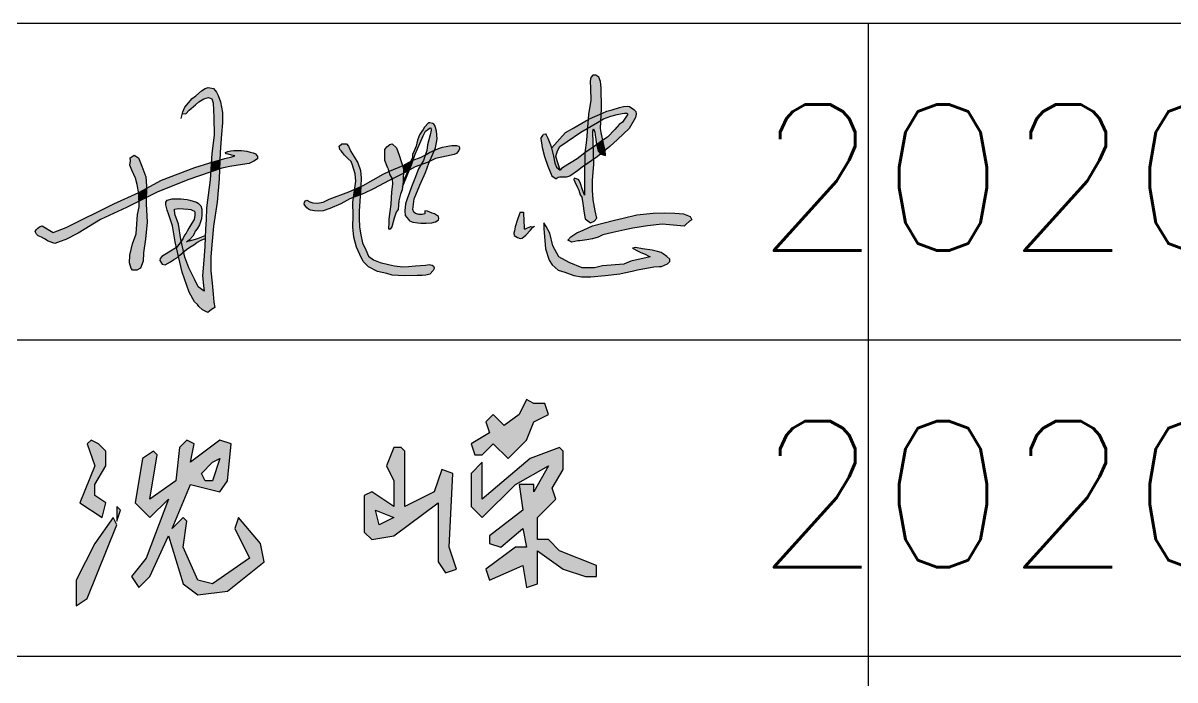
# Model space of a CAD drawing. Header units: millimetres. Extents: x 866561 to 877878, y 40199 to 44891.
# Drawn here: x 869122.65 to 869146.3, y 40240.37 to 40253.85 of the extents above; entities that cross this region are included whole.
import ezdxf
from ezdxf.enums import TextEntityAlignment as Align

# ---------------------------------------------------------------- set-up
doc = ezdxf.new("R2010")
doc.units = ezdxf.units.MM
doc.header["$LTSCALE"] = 1000
doc.header["$MEASUREMENT"] = 0
doc.layers.add('HATCH', color=8, linetype='Continuous')
doc.styles.add('ECEC_TQ', font='txt_l.shx', dxfattribs={"bigfont": 'hztxt_l.shx'})

msp = doc.modelspace()

# ---------------------------------------------------------------- hatches: boundary and pattern name
at = {"linetype": 'Continuous'}
h = msp.add_hatch(color=256, dxfattribs=at)
h.paths.add_polyline_path([(869131.169, 40244.006), (869131.169, 40242.796), (869131.32, 40242.569), (869131.547, 40242.645), (869131.396, 40243.099), (869131.471, 40244.611), (869131.245, 40244.687), (869131.093, 40244.233), (869130.488, 40243.931), (869130.488, 40245.065), (869130.413, 40245.141), (869130.261, 40245.141), (869130.11, 40244.762), (869130.261, 40244.46), (869130.261, 40243.931), (869129.808, 40244.233), (869129.656, 40244.157), (869129.656, 40243.401), (869129.808, 40243.25), (869130.261, 40243.326)])
h.paths.add_polyline_path([(869130.261, 40243.704), (869129.959, 40243.552), (869129.883, 40243.855)], flags=16)
h.paths.add_polyline_path([(869132.984, 40245.292), (869133.135, 40245.67), (869133.438, 40245.821), (869133.362, 40246.048), (869133.135, 40246.048), (869132.984, 40246.124), (869132.833, 40245.821), (869132.53, 40245.594), (869132.303, 40245.821), (869132.152, 40245.67), (869132.228, 40245.443), (869131.85, 40245.216), (869131.925, 40244.989), (869132.076, 40244.989), (869132.303, 40245.216), (869132.606, 40244.914)])
h.paths.add_polyline_path([(869133.74, 40244.687), (869133.74, 40245.065), (869133.665, 40245.141), (869133.06, 40244.914), (869132.076, 40244.082), (869132.076, 40244.838), (869131.85, 40244.611), (869131.85, 40243.931), (869132.076, 40243.704), (869132.757, 40244.384), (869133.438, 40244.762), (869133.135, 40244.233), (869133.135, 40244.384), (869132.833, 40244.384), (869132.908, 40243.855), (869132.228, 40243.326), (869132.228, 40243.174), (869132.455, 40243.099), (869132.908, 40243.477), (869132.984, 40243.099), (869132.757, 40243.099), (869132.152, 40242.645), (869132.228, 40242.418), (869132.908, 40242.721), (869132.984, 40242.267), (869133.211, 40242.342), (869133.211, 40243.023), (869133.74, 40242.645), (869134.194, 40242.494), (869134.421, 40242.494), (869134.421, 40242.721), (869133.665, 40243.023), (869133.438, 40243.25), (869133.211, 40243.25), (869133.211, 40243.704), (869133.589, 40244.082), (869133.513, 40244.309)])
h = msp.add_hatch(color=256, dxfattribs=at)
h.paths.add_polyline_path([(869124.121, 40244.157), (869124.121, 40244.384), (869124.348, 40244.762), (869124.348, 40245.065), (869124.197, 40245.216), (869124.046, 40245.292), (869123.97, 40245.216), (869124.121, 40244.762), (869123.819, 40244.006), (869124.273, 40243.704), (869124.348, 40244.006)])
h.paths.add_polyline_path([(869124.651, 40243.855), (869124.575, 40243.931), (869124.575, 40243.628)])
h.paths.add_polyline_path([(869124.575, 40243.552), (869124.5, 40243.704), (869124.121, 40243.174), (869123.743, 40242.418), (869123.743, 40241.889), (869123.97, 40242.04)])
h.paths.add_polyline_path([(869126.088, 40244.384), (869126.693, 40244.233), (869126.844, 40244.46), (869126.92, 40245.216), (869126.693, 40245.292), (869126.088, 40244.838), (869126.163, 40245.216), (869126.012, 40245.292), (869125.861, 40245.141), (869125.785, 40244.46), (869125.256, 40244.082), (869125.407, 40244.989), (869125.331, 40245.065), (869125.105, 40244.914), (869124.953, 40244.006), (869125.256, 40243.704), (869125.634, 40244.082), (869125.18, 40242.872), (869124.878, 40242.494), (869125.029, 40242.267), (869125.256, 40242.494), (869125.634, 40243.326), (869125.936, 40242.342), (869126.239, 40242.116), (869126.844, 40242.191), (869127.6, 40242.796), (869127.525, 40243.174), (869127.071, 40243.704), (869126.995, 40243.477), (869127.298, 40242.872), (869126.541, 40242.342), (869126.239, 40242.418), (869125.936, 40243.099), (869126.012, 40243.628), (869125.936, 40243.704), (869125.71, 40243.477)])
h.paths.add_polyline_path([(869126.315, 40244.611), (869126.541, 40244.838), (869126.693, 40244.914), (869126.541, 40244.46), (869126.39, 40244.46)], flags=16)
at = {"layer": 'HATCH'}
for points in [[(869134.515, 40252.523), (869134.504, 40252.653), (869134.473, 40252.744), (869134.41, 40252.786), (869134.35, 40252.786), (869134.308, 40252.74), (869134.29, 40252.663), (869134.297, 40252.512), (869134.304, 40252.271), (869134.255, 40251.98), (869134.247, 40251.869), (869134.294, 40251.896), (869134.438, 40251.954), (869134.516, 40251.992), (869134.522, 40252.109)], [(869126.723, 40251.574), (869126.744, 40251.809), (869126.742, 40252.015), (869126.701, 40252.234), (869126.659, 40252.37), (869126.619, 40252.439), (869126.563, 40252.509), (869126.45, 40252.53), (869126.386, 40252.511), (869126.311, 40252.466), (869126.196, 40252.359), (869126.119, 40252.309), (869126.047, 40252.215), (869125.972, 40252.127), (869125.929, 40252.031), (869125.921, 40251.996), (869125.995, 40251.989), (869126.059, 40252.063), (869126.19, 40252.174), (869126.258, 40252.235), (869126.359, 40252.302), (869126.457, 40252.329), (869126.524, 40252.302), (869126.551, 40252.214), (869126.564, 40251.914), (869126.571, 40251.554), (869126.527, 40251.176), (869126.515, 40250.995), (869126.693, 40251.046), (869126.699, 40251.204)], [(869134.516, 40251.992), (869134.438, 40251.954), (869134.294, 40251.896), (869134.247, 40251.869), (869134.234, 40251.692), (869134.446, 40251.814), (869134.509, 40251.855)], [(869135.229, 40252.04), (869135.19, 40252.082), (869135.102, 40252.139), (869135.05, 40252.145), (869134.973, 40252.142), (869134.892, 40252.12), (869134.746, 40252.076), (869134.632, 40252.044), (869134.543, 40252.005), (869134.516, 40251.992), (869134.509, 40251.855), (869134.563, 40251.89), (869134.718, 40251.943), (869134.844, 40251.977), (869134.952, 40251.999), (869134.998, 40252.007), (869135.047, 40252.006), (869135.064, 40251.981), (869134.953, 40251.821), (869134.886, 40251.771), (869134.799, 40251.667), (869134.651, 40251.51), (869134.55, 40251.45), (869134.564, 40251.379), (869134.602, 40251.241), (869134.697, 40251.318), (869134.856, 40251.464), (869135.096, 40251.693), (869135.22, 40251.915), (869135.236, 40251.985)], [(869130.793, 40251.381), (869130.866, 40251.541), (869130.915, 40251.632), (869130.951, 40251.663), (869130.993, 40251.698), (869131.018, 40251.703), (869131.026, 40251.655), (869131.007, 40251.561), (869130.955, 40251.354), (869130.941, 40251.239), (869130.911, 40251.152), (869130.925, 40251.159), (869130.995, 40251.199), (869131.092, 40251.241), (869131.116, 40251.294), (869131.153, 40251.479), (869131.137, 40251.635), (869131.118, 40251.707), (869131.101, 40251.751), (869131.083, 40251.777), (869131.063, 40251.791), (869131.002, 40251.809), (869130.971, 40251.809), (869130.894, 40251.72), (869130.862, 40251.672), (869130.829, 40251.618), (869130.791, 40251.561), (869130.75, 40251.453), (869130.72, 40251.324), (869130.677, 40251.229), (869130.647, 40251.154), (869130.642, 40251.097), (869130.61, 40251.017), (869130.638, 40251.033), (869130.657, 40251.04), (869130.7, 40251.162)], [(869133.82, 40251.423), (869134.103, 40251.617), (869134.234, 40251.692), (869134.247, 40251.869), (869134.204, 40251.844), (869133.959, 40251.705), (869133.784, 40251.608), (869133.499, 40251.288), (869133.538, 40251.12), (869133.566, 40250.979), (869133.6, 40250.893), (869133.677, 40250.832), (869133.589, 40251.116), (869133.622, 40251.232), (869133.667, 40251.322)], [(869134.509, 40251.855), (869134.446, 40251.814), (869134.234, 40251.692), (869134.217, 40251.453), (869134.181, 40251.189), (869134.355, 40251.306), (869134.351, 40251.419), (869134.346, 40251.601), (869134.348, 40251.634), (869134.363, 40251.68), (869134.391, 40251.616), (869134.404, 40251.505), (869134.406, 40251.475), (869134.413, 40251.402), (869134.428, 40251.36), (869134.55, 40251.45), (869134.518, 40251.61), (869134.501, 40251.687)], [(869133.493, 40251.316), (869133.477, 40251.355), (869133.422, 40251.491), (869133.386, 40251.561), (869133.378, 40251.583), (869133.335, 40251.576), (869133.319, 40251.545), (869133.277, 40251.486), (869133.309, 40251.299), (869133.352, 40251.118), (869133.424, 40250.919), (869133.505, 40250.717), (869133.592, 40250.659), (869133.634, 40250.685), (869133.67, 40250.69), (869133.695, 40250.692), (869133.746, 40250.692), (869133.8, 40250.693), (869133.872, 40250.713), (869134.033, 40250.818), (869134.127, 40250.895), (869134.18, 40250.931), (869134.181, 40251.189), (869134.023, 40251.067), (869133.904, 40250.993), (869133.834, 40250.95), (869133.778, 40250.919), (869133.704, 40250.866), (869133.677, 40250.832), (869133.6, 40250.893), (869133.566, 40250.979), (869133.538, 40251.12)], [(869134.564, 40251.379), (869134.55, 40251.45), (869134.55, 40251.45), (869134.428, 40251.36), (869134.426, 40251.34), (869134.459, 40251.225), (869134.508, 40251.165), (869134.602, 40251.241)], [(869127.386, 40251.018), (869127.46, 40251.069), (869127.462, 40251.112), (869127.419, 40251.17), (869127.373, 40251.193), (869127.315, 40251.207), (869127.247, 40251.224), (869127.132, 40251.236), (869127.052, 40251.24), (869126.975, 40251.24), (869126.915, 40251.23), (869126.854, 40251.218), (869126.806, 40251.197), (869126.81, 40251.172), (869126.862, 40251.16), (869126.93, 40251.143), (869127, 40251.129), (869126.938, 40251.11), (869126.796, 40251.075), (869126.693, 40251.046), (869126.686, 40250.862), (869126.732, 40250.878), (869126.895, 40250.911), (869127.153, 40250.954), (869127.295, 40250.97)], [(869129.576, 40250.826), (869129.524, 40250.983), (869129.45, 40251.105), (869129.38, 40251.22), (869129.333, 40251.324), (869129.291, 40251.373), (869129.195, 40251.377), (869129.142, 40251.328), (869129.152, 40251.262), (869129.182, 40251.228), (869129.21, 40251.197), (869129.247, 40251.145), (869129.317, 40251.074), (869129.383, 40251.011), (869129.414, 40250.936), (869129.468, 40250.76), (869129.481, 40250.608), (869129.461, 40250.464), (869129.459, 40250.444), (869129.586, 40250.498), (869129.591, 40250.677)], [(869130.37, 40251.14), (869130.318, 40251.296), (869130.226, 40251.372), (869130.182, 40251.36), (869130.118, 40251.312), (869130.074, 40251.26), (869130.074, 40251.176), (869130.074, 40251.035), (869130.138, 40250.875), (869130.161, 40250.808), (869130.171, 40250.813), (869130.441, 40250.927)], [(869131.092, 40251.241), (869130.995, 40251.199), (869130.925, 40251.159), (869130.911, 40251.152), (869130.869, 40251.031), (869130.819, 40250.945), (869130.966, 40250.996), (869130.99, 40251.009)], [(869131.503, 40251.155), (869131.551, 40251.179), (869131.572, 40251.202), (869131.594, 40251.237), (869131.609, 40251.275), (869131.608, 40251.303), (869131.605, 40251.314), (869131.595, 40251.327), (869131.548, 40251.343), (869131.455, 40251.343), (869131.405, 40251.336), (869131.335, 40251.323), (869131.258, 40251.306), (869131.182, 40251.279), (869131.105, 40251.246), (869131.092, 40251.241), (869130.99, 40251.009), (869131.117, 40251.077), (869131.345, 40251.12)], [(869134.355, 40251.306), (869134.181, 40251.189), (869134.18, 40250.931), (869134.362, 40251.056)], [(869134.459, 40251.225), (869134.426, 40251.34), (869134.428, 40251.36), (869134.372, 40251.318), (869134.355, 40251.306), (869134.362, 40251.056), (869134.439, 40251.109), (869134.508, 40251.165)], [(869134.602, 40251.241), (869134.508, 40251.165), (869134.606, 40251.134)], [(869125.173, 40250.699), (869125.089, 40250.92), (869125.019, 40251.087), (869124.931, 40251.143), (869124.849, 40251.087), (869124.855, 40251.024), (869124.843, 40250.936), (869124.886, 40250.837), (869124.961, 40250.672), (869124.99, 40250.538), (869125.025, 40250.375), (869125.185, 40250.463), (869125.186, 40250.514)], [(869126.034, 40250.636), (869126.502, 40250.798), (869126.515, 40250.995), (869126.486, 40250.987), (869126.179, 40250.886), (869125.49, 40250.632), (869125.185, 40250.463), (869125.182, 40250.269), (869125.405, 40250.38)], [(869126.693, 40251.046), (869126.515, 40250.995), (869126.502, 40250.798), (869126.686, 40250.862)], [(869130.61, 40251.017), (869130.454, 40250.933), (869130.441, 40250.927), (869130.462, 40250.865), (869130.459, 40250.769), (869130.496, 40250.787), (869130.547, 40250.816)], [(869130.913, 40250.786), (869130.978, 40250.981), (869130.99, 40251.009), (869130.966, 40250.996), (869130.819, 40250.945), (869130.771, 40250.862), (869130.693, 40250.663), (869130.622, 40250.494), (869130.578, 40250.358), (869130.543, 40250.27), (869130.504, 40250.143), (869130.488, 40250.001), (869130.497, 40249.906), (869130.565, 40249.82), (869130.585, 40249.795), (869130.653, 40249.768), (869130.752, 40249.75), (869130.818, 40249.749), (869130.926, 40249.749), (869131.044, 40249.753), (869131.115, 40249.776), (869131.15, 40249.792), (869131.18, 40249.812), (869131.185, 40249.843), (869131.177, 40249.88), (869131.095, 40249.937), (869131.046, 40249.955), (869130.952, 40249.99), (869130.901, 40249.998), (869130.901, 40249.959), (869130.898, 40249.935), (869130.846, 40249.922), (869130.778, 40249.924), (869130.708, 40249.943), (869130.67, 40249.973), (869130.654, 40250.024), (869130.678, 40250.243), (869130.796, 40250.529)], [(869130.657, 40251.04), (869130.638, 40251.033), (869130.61, 40251.017), (869130.547, 40250.816), (869130.58, 40250.834), (869130.622, 40250.942)], [(869130.869, 40251.031), (869130.911, 40251.152), (869130.821, 40251.103), (869130.657, 40251.04), (869130.622, 40250.942), (869130.58, 40250.834), (869130.699, 40250.902), (869130.819, 40250.945)], [(869134.365, 40250.95), (869134.362, 40251.056), (869134.18, 40250.931), (869134.178, 40250.663), (869134.177, 40250.45), (869134.178, 40250.32), (869134.126, 40250.453), (869134.097, 40250.56), (869134.062, 40250.635), (869134.014, 40250.655), (869133.987, 40250.666), (869133.966, 40250.669), (869133.958, 40250.64), (869133.974, 40250.594), (869134.033, 40250.482), (869134.06, 40250.422), (869134.09, 40250.327), (869134.124, 40250.277), (869134.14, 40250.151), (869134.168, 40249.951), (869134.191, 40249.834), (869134.296, 40249.75), (869134.377, 40249.786), (869134.432, 40249.851), (869134.397, 40249.997), (869134.351, 40250.226), (869134.34, 40250.425), (869134.34, 40250.626)], [(869125.972, 40249.052), (869125.948, 40249.157), (869125.872, 40249.091), (869125.84, 40249.063), (869125.84, 40249.062), (869125.915, 40248.744), (869126.059, 40248.332), (869126.168, 40248.132), (869126.23, 40248.079), (869126.256, 40248.038), (869126.333, 40247.97), (869126.443, 40247.914), (869126.481, 40247.94), (869126.516, 40247.972), (869126.589, 40248.017), (869126.567, 40248.126), (869126.55, 40248.287), (869126.531, 40248.514), (869126.503, 40248.768), (869126.506, 40249.053), (869126.535, 40249.375), (869126.563, 40249.683), (869126.632, 40250.178), (869126.678, 40250.654), (869126.686, 40250.862), (869126.502, 40250.798), (869126.49, 40250.636), (869126.416, 40250.058), (869126.409, 40249.815), (869126.399, 40249.633), (869126.379, 40249.268), (869126.359, 40248.989), (869126.336, 40248.668), (869126.355, 40248.466), (869126.369, 40248.349), (869126.242, 40248.439), (869126.177, 40248.58), (869126.057, 40248.827)], [(869130.163, 40250.624), (869130.226, 40250.655), (869130.183, 40250.742), (869130.161, 40250.808), (869130.044, 40250.751), (869129.632, 40250.518), (869129.586, 40250.498), (869129.574, 40250.326), (869129.645, 40250.353), (869129.842, 40250.45)], [(869130.455, 40250.603), (869130.459, 40250.769), (869130.226, 40250.655), (869130.232, 40250.546), (869130.217, 40250.388), (869130.202, 40250.136), (869130.177, 40249.985), (869130.169, 40249.882), (869130.158, 40249.823), (869130.156, 40249.772), (869130.156, 40249.728), (869130.15, 40249.671), (869130.151, 40249.643), (869130.155, 40249.63), (869130.163, 40249.623), (869130.189, 40249.625), (869130.219, 40249.668), (869130.268, 40249.849), (869130.31, 40249.969), (869130.35, 40250.025), (869130.362, 40250.206), (869130.402, 40250.342), (869130.434, 40250.434)], [(869130.462, 40250.865), (869130.441, 40250.927), (869130.171, 40250.813), (869130.161, 40250.808), (869130.183, 40250.742), (869130.226, 40250.655), (869130.459, 40250.769)], [(869130.58, 40250.834), (869130.547, 40250.816), (869130.474, 40250.652), (869130.453, 40250.587), (869130.442, 40250.493), (869130.524, 40250.694)], [(869129.586, 40250.498), (869129.459, 40250.444), (869129.435, 40250.274), (869129.574, 40250.326)], [(869124.241, 40249.82), (869124.773, 40250.066), (869125.034, 40250.196), (869125.03, 40250.351), (869125.025, 40250.375), (869124.514, 40250.143), (869123.534, 40249.659), (869123.266, 40249.557), (869123.042, 40249.694), (869122.989, 40249.672), (869122.954, 40249.645), (869122.919, 40249.61), (869122.9, 40249.573), (869122.925, 40249.519), (869122.964, 40249.488), (869123.03, 40249.461), (869123.09, 40249.422), (869123.166, 40249.379), (869123.3, 40249.332), (869123.412, 40249.369), (869123.531, 40249.412), (869123.785, 40249.544)], [(869125.195, 40249.769), (869125.179, 40250.143), (869125.182, 40250.269), (869125.034, 40250.196), (869125.037, 40250.081), (869124.999, 40249.922), (869124.974, 40249.525), (869124.895, 40249.319), (869124.843, 40249.087), (869124.834, 40248.929), (869124.868, 40248.817), (869124.9, 40248.785), (869124.985, 40248.785), (869125.06, 40248.821), (869125.116, 40248.965), (869125.121, 40249.135), (869125.161, 40249.419)], [(869125.185, 40250.463), (869125.025, 40250.375), (869125.03, 40250.351), (869125.034, 40250.196), (869125.182, 40250.269)], [(869129.356, 40250.244), (869129.435, 40250.274), (869129.459, 40250.444), (869129.338, 40250.393), (869128.935, 40250.238), (869128.811, 40250.179), (869128.693, 40250.158), (869128.601, 40250.167), (869128.54, 40250.183), (869128.474, 40250.216), (869128.447, 40250.207), (869128.427, 40250.181), (869128.424, 40250.138), (869128.448, 40250.097), (869128.478, 40250.06), (869128.508, 40250.033), (869128.553, 40250.011), (869128.631, 40250.001), (869128.722, 40249.995), (869128.81, 40250.001), (869128.946, 40250.049), (869129.173, 40250.143)], [(869129.548, 40249.852), (869129.55, 40249.993), (869129.565, 40250.199), (869129.574, 40250.326), (869129.435, 40250.274), (869129.422, 40250.179), (869129.428, 40249.894), (869129.418, 40249.67), (869129.439, 40249.461), (869129.496, 40249.253), (869129.566, 40249.105), (869129.631, 40248.958), (869129.744, 40248.852), (869129.925, 40248.755), (869130.118, 40248.713), (869130.23, 40248.679), (869130.474, 40248.663), (869130.741, 40248.67), (869130.845, 40248.672), (869130.92, 40248.677), (869130.998, 40248.701), (869131.07, 40248.777), (869131.088, 40248.813), (869131.088, 40248.83), (869131.076, 40248.867), (869131.048, 40248.881), (869131.012, 40248.894), (869130.984, 40248.899), (869130.913, 40248.887), (869130.709, 40248.873), (869130.566, 40248.86), (869130.444, 40248.849), (869130.278, 40248.869), (869130.155, 40248.895), (869129.983, 40248.936), (869129.845, 40248.992), (869129.744, 40249.069), (869129.684, 40249.196), (869129.621, 40249.343), (869129.584, 40249.507), (869129.554, 40249.667)], [(869126.248, 40250.156), (869126.21, 40250.179), (869126.14, 40250.196), (869126.076, 40250.216), (869126.018, 40250.23), (869125.954, 40250.24), (869125.893, 40250.247), (869125.796, 40250.247), (869125.711, 40250.247), (869125.607, 40250.216), (869125.58, 40250.176), (869125.58, 40250.125), (869125.61, 40250.011), (869125.641, 40249.917), (869125.718, 40249.691), (869125.775, 40249.361), (869125.8, 40249.245), (869125.898, 40249.369), (869125.888, 40249.412), (869125.842, 40249.724), (869125.768, 40249.934), (869125.759, 40250.034), (869125.851, 40250.049), (869126.042, 40250.032), (869126.096, 40250.026), (869126.137, 40250.006), (869126.168, 40249.991), (869126.179, 40249.956), (869126.179, 40249.913), (869126.161, 40249.819), (869126.114, 40249.745), (869126.057, 40249.646), (869126.018, 40249.58), (869125.996, 40249.543), (869125.968, 40249.5), (869125.935, 40249.439), (869125.898, 40249.369), (869125.948, 40249.157), (869126.003, 40249.204), (869126.074, 40249.252), (869126.155, 40249.302), (869126.216, 40249.347), (869126.307, 40249.397), (869126.388, 40249.434), (869126.391, 40249.49), (869126.355, 40249.48), (869126.253, 40249.441), (869126.209, 40249.423), (869126.098, 40249.393), (869126.033, 40249.379), (869126.062, 40249.401), (869126.133, 40249.482), (869126.16, 40249.526), (869126.187, 40249.58), (869126.224, 40249.633), (869126.271, 40249.711), (869126.315, 40249.836), (869126.322, 40249.92), (869126.322, 40249.984), (869126.318, 40250.034), (869126.302, 40250.099)], [(869133.067, 40249.602), (869133.117, 40249.662), (869133.135, 40249.674), (869133.077, 40249.678), (869133.004, 40249.652), (869132.964, 40249.627), (869132.936, 40249.632), (869132.934, 40249.66), (869132.934, 40249.698), (869132.929, 40249.755), (869132.929, 40249.798), (869132.929, 40249.858), (869132.926, 40249.893), (869132.926, 40249.939), (869132.921, 40249.969), (869132.856, 40249.974), (869132.836, 40249.921), (869132.798, 40249.821), (869132.753, 40249.67), (869132.738, 40249.59), (869132.728, 40249.542), (869132.735, 40249.492), (869132.803, 40249.449), (869132.853, 40249.434), (869132.894, 40249.437), (869132.974, 40249.499)], [(869134.756, 40249.555), (869135.005, 40249.611), (869135.168, 40249.641), (869135.467, 40249.693), (869135.772, 40249.723), (869136.225, 40249.685), (869136.258, 40249.718), (869136.332, 40249.787), (869136.378, 40249.815), (869136.345, 40249.886), (869136.205, 40249.939), (869136.029, 40249.952), (869135.808, 40249.957), (869135.584, 40249.949), (869135.25, 40249.919), (869134.967, 40249.85), (869134.794, 40249.807), (869134.343, 40249.689), (869134.147, 40249.605), (869134.015, 40249.55), (869133.898, 40249.466), (869133.835, 40249.395), (869133.919, 40249.354), (869134.041, 40249.382), (869134.082, 40249.384), (869134.227, 40249.405), (869134.339, 40249.423), (869134.458, 40249.458), (869134.555, 40249.504)], [(869133.465, 40249.539), (869133.389, 40249.679), (869133.338, 40249.753), (869133.341, 40249.635), (869133.376, 40249.222), (869133.451, 40248.987), (869133.512, 40248.889), (869133.632, 40248.783), (869133.773, 40248.743), (869133.958, 40248.674), (869134.113, 40248.648), (869134.303, 40248.646), (869134.599, 40248.67), (869134.9, 40248.705), (869134.989, 40248.725), (869135.152, 40248.759), (869135.265, 40248.789), (869135.601, 40248.852), (869135.708, 40248.86), (869135.758, 40248.86), (869135.879, 40248.912), (869135.925, 40248.961), (869135.927, 40249.009), (869135.865, 40249.059), (869135.794, 40249.114), (869135.748, 40249.142), (869135.671, 40249.168), (869135.564, 40249.19), (869135.365, 40249.223), (869135.222, 40249.249), (869135.162, 40249.235), (869135.276, 40249.17), (869135.32, 40249.152), (869135.433, 40249.106), (869135.482, 40249.076), (869135.526, 40249.053), (869135.126, 40248.967), (869134.98, 40248.907), (869134.546, 40248.868), (869134.384, 40248.829), (869134.127, 40248.829), (869133.859, 40248.939), (869133.646, 40249.058), (869133.524, 40249.279)], [(869125.898, 40249.369), (869125.8, 40249.245), (869125.84, 40249.063), (869125.872, 40249.091), (869125.948, 40249.157)], [(869125.84, 40249.063), (869125.8, 40249.245), (869125.644, 40249.15), (869125.496, 40249.065), (869125.468, 40249.02), (869125.459, 40248.983), (869125.505, 40248.904), (869125.566, 40248.894), (869125.674, 40248.952), (869125.748, 40248.998), (869125.809, 40249.037)]]:
    msp.add_hatch(color=256, dxfattribs=at).paths.add_polyline_path(points)

# ---------------------------------------------------------------- linework, layer by layer
for p, q in [((869105.005, 40253.855), (869215.005, 40253.855)), ((869140.005, 40221.355), (869140.005, 40253.855)), ((869105.005, 40247.355), (869160.005, 40247.355)), ((869105.005, 40240.855), (869160.005, 40240.855))]:
    msp.add_line(p, q)
for points in [[(869134.426, 40251.34), (869134.459, 40251.225), (869134.508, 40251.165), (869134.606, 40251.134), (869134.602, 40251.241), (869134.564, 40251.379), (869134.518, 40251.61), (869134.501, 40251.687), (869134.522, 40252.109), (869134.515, 40252.523), (869134.504, 40252.653), (869134.473, 40252.744), (869134.41, 40252.786), (869134.35, 40252.786), (869134.308, 40252.74), (869134.29, 40252.663), (869134.297, 40252.512), (869134.304, 40252.271), (869134.255, 40251.98), (869134.217, 40251.453), (869134.181, 40251.189), (869134.178, 40250.663), (869134.177, 40250.45), (869134.178, 40250.32), (869134.126, 40250.453), (869134.097, 40250.56), (869134.062, 40250.635)], [(869125.897, 40251.897), (869125.929, 40252.031), (869125.972, 40252.127), (869126.047, 40252.215), (869126.119, 40252.309), (869126.196, 40252.359), (869126.311, 40252.466), (869126.386, 40252.511), (869126.45, 40252.53), (869126.563, 40252.509), (869126.619, 40252.439), (869126.659, 40252.37), (869126.701, 40252.234), (869126.742, 40252.015), (869126.744, 40251.809), (869126.723, 40251.574), (869126.699, 40251.204), (869126.678, 40250.654), (869126.632, 40250.178), (869126.563, 40249.683), (869126.535, 40249.375), (869126.506, 40249.053), (869126.503, 40248.768), (869126.531, 40248.514), (869126.55, 40248.287), (869126.567, 40248.126), (869126.589, 40248.017), (869126.516, 40247.972), (869126.481, 40247.94), (869126.443, 40247.914), (869126.333, 40247.97), (869126.256, 40248.038), (869126.23, 40248.079), (869126.168, 40248.132), (869126.059, 40248.332), (869125.915, 40248.744), (869125.84, 40249.062), (869125.775, 40249.361), (869125.718, 40249.691), (869125.641, 40249.917), (869125.61, 40250.011), (869125.58, 40250.125), (869125.58, 40250.176), (869125.607, 40250.216), (869125.607, 40250.216), (869125.711, 40250.247), (869125.796, 40250.247), (869125.796, 40250.247), (869125.893, 40250.247), (869125.954, 40250.24), (869126.018, 40250.23), (869126.076, 40250.216), (869126.14, 40250.196), (869126.21, 40250.179), (869126.248, 40250.156), (869126.302, 40250.099), (869126.318, 40250.034), (869126.322, 40249.984), (869126.322, 40249.92), (869126.315, 40249.836), (869126.271, 40249.711), (869126.224, 40249.633), (869126.187, 40249.58), (869126.16, 40249.526), (869126.133, 40249.482), (869126.133, 40249.482), (869126.062, 40249.401), (869126.005, 40249.357)], [(869125.921, 40251.996), (869125.995, 40251.989), (869125.995, 40251.989), (869126.059, 40252.063), (869126.19, 40252.174), (869126.258, 40252.235), (869126.359, 40252.302), (869126.457, 40252.329), (869126.457, 40252.329), (869126.524, 40252.302), (869126.551, 40252.214), (869126.564, 40251.914), (869126.571, 40251.554), (869126.527, 40251.176), (869126.49, 40250.636), (869126.416, 40250.058), (869126.409, 40249.815), (869126.399, 40249.633), (869126.379, 40249.268), (869126.359, 40248.989), (869126.336, 40248.668), (869126.355, 40248.466), (869126.369, 40248.349), (869126.369, 40248.349), (869126.242, 40248.439), (869126.177, 40248.58), (869126.057, 40248.827), (869125.972, 40249.052), (869125.888, 40249.412), (869125.842, 40249.724), (869125.768, 40249.934), (869125.759, 40250.034), (869125.759, 40250.034), (869125.851, 40250.049), (869126.042, 40250.032), (869126.042, 40250.032), (869126.096, 40250.026), (869126.137, 40250.006), (869126.168, 40249.991), (869126.179, 40249.956), (869126.179, 40249.913), (869126.161, 40249.819), (869126.114, 40249.745), (869126.057, 40249.646), (869126.018, 40249.58), (869125.996, 40249.543), (869125.968, 40249.5), (869125.935, 40249.439), (869125.898, 40249.369), (869125.8, 40249.245), (869125.644, 40249.15), (869125.496, 40249.065), (869125.468, 40249.02), (869125.459, 40248.983), (869125.505, 40248.904), (869125.566, 40248.894), (869125.674, 40248.952), (869125.748, 40248.998), (869125.809, 40249.037), (869125.872, 40249.091), (869126.003, 40249.204), (869126.074, 40249.252), (869126.155, 40249.302), (869126.216, 40249.347), (869126.307, 40249.397), (869126.388, 40249.434)], [(869133.277, 40251.486), (869133.319, 40251.545), (869133.335, 40251.576), (869133.335, 40251.576), (869133.378, 40251.583), (869133.386, 40251.561), (869133.422, 40251.491), (869133.477, 40251.355), (869133.493, 40251.316), (869133.538, 40251.12), (869133.566, 40250.979), (869133.6, 40250.893), (869133.677, 40250.832), (869133.589, 40251.116), (869133.622, 40251.232), (869133.667, 40251.322), (869133.82, 40251.423), (869134.103, 40251.617), (869134.446, 40251.814), (869134.563, 40251.89), (869134.718, 40251.943), (869134.844, 40251.977), (869134.952, 40251.999), (869134.998, 40252.007), (869135.047, 40252.006), (869135.064, 40251.981), (869134.953, 40251.821), (869134.886, 40251.771), (869134.799, 40251.667), (869134.651, 40251.51), (869134.55, 40251.45), (869134.372, 40251.318), (869134.181, 40251.189), (869134.023, 40251.067), (869133.904, 40250.993), (869133.834, 40250.95), (869133.778, 40250.919), (869133.704, 40250.866), (869133.677, 40250.832)], [(869133.499, 40251.288), (869133.784, 40251.608), (869133.959, 40251.705), (869134.204, 40251.844), (869134.294, 40251.896), (869134.438, 40251.954), (869134.543, 40252.005), (869134.632, 40252.044), (869134.746, 40252.076), (869134.892, 40252.12), (869134.973, 40252.142), (869135.05, 40252.145), (869135.102, 40252.139), (869135.19, 40252.082), (869135.229, 40252.04), (869135.236, 40251.985), (869135.22, 40251.915), (869135.096, 40251.693), (869134.856, 40251.464), (869134.697, 40251.318), (869134.439, 40251.109), (869134.127, 40250.895), (869134.033, 40250.818), (869133.872, 40250.713), (869133.8, 40250.693), (869133.746, 40250.692), (869133.695, 40250.692), (869133.67, 40250.69), (869133.634, 40250.685), (869133.592, 40250.659)], [(869130.442, 40250.493), (869130.524, 40250.694), (869130.622, 40250.942), (869130.7, 40251.162), (869130.793, 40251.381), (869130.866, 40251.541), (869130.915, 40251.632), (869130.951, 40251.663), (869130.993, 40251.698), (869131.018, 40251.703), (869131.026, 40251.655), (869131.007, 40251.561), (869130.955, 40251.354), (869130.941, 40251.239), (869130.869, 40251.031), (869130.771, 40250.862), (869130.693, 40250.663), (869130.622, 40250.494), (869130.578, 40250.358), (869130.543, 40250.27), (869130.504, 40250.143), (869130.488, 40250.001), (869130.497, 40249.906), (869130.565, 40249.82), (869130.585, 40249.795), (869130.653, 40249.768), (869130.752, 40249.75), (869130.818, 40249.749), (869130.926, 40249.749), (869131.044, 40249.753), (869131.115, 40249.776), (869131.15, 40249.792), (869131.18, 40249.812), (869131.185, 40249.843), (869131.177, 40249.88), (869131.095, 40249.937), (869131.046, 40249.955), (869130.952, 40249.99), (869130.901, 40249.998), (869130.901, 40249.959), (869130.898, 40249.935), (869130.846, 40249.922), (869130.778, 40249.924), (869130.708, 40249.943), (869130.67, 40249.973), (869130.654, 40250.024), (869130.678, 40250.243), (869130.796, 40250.529), (869130.913, 40250.786), (869130.978, 40250.981), (869131.116, 40251.294), (869131.153, 40251.479), (869131.137, 40251.635), (869131.118, 40251.707), (869131.101, 40251.751), (869131.083, 40251.777), (869131.063, 40251.791), (869131.002, 40251.809), (869130.971, 40251.809), (869130.894, 40251.72), (869130.862, 40251.672), (869130.829, 40251.618), (869130.791, 40251.561), (869130.75, 40251.453), (869130.72, 40251.324), (869130.677, 40251.229), (869130.647, 40251.154), (869130.642, 40251.097)], [(869134.062, 40250.635), (869134.014, 40250.655), (869133.987, 40250.666), (869133.966, 40250.669), (869133.958, 40250.64), (869133.974, 40250.594), (869134.033, 40250.482), (869134.06, 40250.422), (869134.09, 40250.327), (869134.124, 40250.277), (869134.14, 40250.151), (869134.168, 40249.951), (869134.191, 40249.834), (869134.296, 40249.75), (869134.377, 40249.786), (869134.432, 40249.851), (869134.432, 40249.851), (869134.397, 40249.997), (869134.351, 40250.226), (869134.34, 40250.425), (869134.34, 40250.626), (869134.365, 40250.95), (869134.351, 40251.419), (869134.346, 40251.601), (869134.348, 40251.634), (869134.363, 40251.68), (869134.363, 40251.68), (869134.391, 40251.616), (869134.404, 40251.505), (869134.406, 40251.475), (869134.413, 40251.402), (869134.428, 40251.36), (869134.426, 40251.34)], [(869133.277, 40251.486), (869133.309, 40251.299), (869133.352, 40251.118), (869133.424, 40250.919), (869133.505, 40250.717), (869133.592, 40250.659)], [(869123.042, 40249.694), (869123.266, 40249.557), (869123.534, 40249.659), (869124.514, 40250.143), (869125.025, 40250.375), (869125.49, 40250.632), (869126.179, 40250.886), (869126.486, 40250.987), (869126.796, 40251.075), (869126.938, 40251.11), (869127, 40251.129), (869126.93, 40251.143), (869126.862, 40251.16), (869126.81, 40251.172), (869126.81, 40251.172), (869126.806, 40251.197), (869126.854, 40251.218), (869126.915, 40251.23), (869126.975, 40251.24), (869127.052, 40251.24), (869127.132, 40251.236), (869127.247, 40251.224), (869127.315, 40251.207), (869127.373, 40251.193), (869127.419, 40251.17), (869127.462, 40251.112), (869127.46, 40251.069), (869127.386, 40251.018), (869127.295, 40250.97), (869127.153, 40250.954), (869126.895, 40250.911), (869126.732, 40250.878), (869126.034, 40250.636), (869125.405, 40250.38), (869124.773, 40250.066), (869124.241, 40249.82), (869123.785, 40249.544), (869123.531, 40249.412), (869123.412, 40249.369), (869123.3, 40249.332), (869123.166, 40249.379), (869123.09, 40249.422), (869123.03, 40249.461), (869122.964, 40249.488), (869122.925, 40249.519), (869122.9, 40249.573), (869122.919, 40249.61), (869122.954, 40249.645), (869122.989, 40249.672), (869123.042, 40249.694)], [(869131.595, 40251.327), (869131.605, 40251.314), (869131.608, 40251.303), (869131.609, 40251.275), (869131.594, 40251.237), (869131.572, 40251.202), (869131.551, 40251.179), (869131.503, 40251.155), (869131.345, 40251.12), (869131.117, 40251.077), (869130.966, 40250.996), (869130.699, 40250.902), (869130.496, 40250.787), (869130.163, 40250.624), (869129.842, 40250.45), (869129.645, 40250.353), (869129.356, 40250.244), (869129.173, 40250.143), (869128.946, 40250.049), (869128.81, 40250.001), (869128.722, 40249.995), (869128.631, 40250.001), (869128.553, 40250.011), (869128.508, 40250.033), (869128.478, 40250.06), (869128.448, 40250.097), (869128.424, 40250.138), (869128.427, 40250.181), (869128.447, 40250.207), (869128.474, 40250.216)], [(869128.474, 40250.216), (869128.54, 40250.183), (869128.601, 40250.167), (869128.693, 40250.158), (869128.811, 40250.179), (869128.935, 40250.238), (869129.338, 40250.393), (869129.632, 40250.518), (869130.044, 40250.751), (869130.171, 40250.813), (869130.454, 40250.933), (869130.638, 40251.033), (869130.821, 40251.103), (869130.925, 40251.159), (869130.995, 40251.199), (869131.105, 40251.246), (869131.182, 40251.279), (869131.258, 40251.306), (869131.335, 40251.323), (869131.405, 40251.336), (869131.455, 40251.343), (869131.548, 40251.343), (869131.548, 40251.343), (869131.595, 40251.327)], [(869129.152, 40251.262), (869129.142, 40251.328), (869129.195, 40251.377), (869129.291, 40251.373), (869129.333, 40251.324), (869129.38, 40251.22), (869129.45, 40251.105), (869129.524, 40250.983), (869129.576, 40250.826), (869129.591, 40250.677), (869129.586, 40250.498), (869129.565, 40250.199), (869129.55, 40249.993), (869129.548, 40249.852), (869129.554, 40249.667), (869129.584, 40249.507), (869129.621, 40249.343), (869129.684, 40249.196), (869129.744, 40249.069), (869129.845, 40248.992), (869129.983, 40248.936), (869130.155, 40248.895), (869130.278, 40248.869), (869130.444, 40248.849), (869130.566, 40248.86), (869130.709, 40248.873), (869130.913, 40248.887), (869130.984, 40248.899), (869131.012, 40248.894), (869131.048, 40248.881), (869131.076, 40248.867), (869131.088, 40248.83), (869131.088, 40248.813), (869131.07, 40248.777), (869130.998, 40248.701), (869130.92, 40248.677), (869130.845, 40248.672), (869130.741, 40248.67), (869130.474, 40248.663), (869130.23, 40248.679), (869130.118, 40248.713), (869129.925, 40248.755), (869129.744, 40248.852), (869129.631, 40248.958), (869129.566, 40249.105), (869129.496, 40249.253), (869129.439, 40249.461), (869129.418, 40249.67), (869129.428, 40249.894), (869129.422, 40250.179), (869129.461, 40250.464), (869129.481, 40250.608), (869129.468, 40250.76), (869129.414, 40250.936), (869129.383, 40251.011), (869129.317, 40251.074), (869129.247, 40251.145), (869129.21, 40251.197), (869129.182, 40251.228), (869129.152, 40251.262)], [(869130.138, 40250.875), (869130.074, 40251.035), (869130.074, 40251.176), (869130.074, 40251.26), (869130.118, 40251.312), (869130.182, 40251.36), (869130.226, 40251.372), (869130.318, 40251.296), (869130.37, 40251.14), (869130.462, 40250.865), (869130.455, 40250.603), (869130.434, 40250.434), (869130.402, 40250.342), (869130.362, 40250.206), (869130.35, 40250.025), (869130.31, 40249.969), (869130.268, 40249.849), (869130.219, 40249.668), (869130.189, 40249.625), (869130.163, 40249.623)], [(869124.849, 40251.087), (869124.931, 40251.143), (869125.019, 40251.087), (869125.089, 40250.92), (869125.173, 40250.699), (869125.186, 40250.514), (869125.179, 40250.143), (869125.195, 40249.769), (869125.161, 40249.419), (869125.121, 40249.135), (869125.116, 40248.965), (869125.06, 40248.821), (869124.985, 40248.785), (869124.9, 40248.785), (869124.868, 40248.817), (869124.834, 40248.929), (869124.843, 40249.087), (869124.895, 40249.319), (869124.974, 40249.525), (869124.999, 40249.922), (869125.037, 40250.081), (869125.03, 40250.351), (869124.99, 40250.538), (869124.961, 40250.672), (869124.886, 40250.837), (869124.843, 40250.936), (869124.855, 40251.024), (869124.849, 40251.087)], [(869130.642, 40251.097), (869130.61, 40251.017), (869130.547, 40250.816), (869130.474, 40250.652), (869130.453, 40250.587)], [(869130.138, 40250.875), (869130.183, 40250.742), (869130.226, 40250.655), (869130.232, 40250.546), (869130.217, 40250.388), (869130.202, 40250.136), (869130.177, 40249.985), (869130.169, 40249.882), (869130.158, 40249.823), (869130.156, 40249.772), (869130.156, 40249.728), (869130.15, 40249.671), (869130.151, 40249.643)], [(869132.856, 40249.974), (869132.836, 40249.921), (869132.798, 40249.821), (869132.753, 40249.67), (869132.738, 40249.59), (869132.728, 40249.542), (869132.735, 40249.492), (869132.735, 40249.492), (869132.803, 40249.449), (869132.853, 40249.434), (869132.894, 40249.437), (869132.974, 40249.499), (869133.067, 40249.602), (869133.117, 40249.662), (869133.152, 40249.685)], [(869132.856, 40249.974), (869132.921, 40249.969), (869132.926, 40249.939), (869132.926, 40249.893), (869132.929, 40249.858), (869132.929, 40249.798), (869132.929, 40249.755), (869132.934, 40249.698), (869132.934, 40249.66), (869132.936, 40249.632), (869132.936, 40249.632), (869132.964, 40249.627), (869133.004, 40249.652), (869133.077, 40249.678), (869133.077, 40249.678), (869133.135, 40249.674)], [(869133.898, 40249.466), (869134.015, 40249.55), (869134.147, 40249.605), (869134.343, 40249.689), (869134.794, 40249.807), (869134.967, 40249.85), (869135.25, 40249.919), (869135.584, 40249.949), (869135.808, 40249.957), (869136.029, 40249.952), (869136.205, 40249.939), (869136.345, 40249.886), (869136.345, 40249.886), (869136.378, 40249.815), (869136.332, 40249.787), (869136.258, 40249.718), (869136.225, 40249.685), (869136.225, 40249.685), (869135.772, 40249.723), (869135.467, 40249.693), (869135.168, 40249.641), (869135.005, 40249.611), (869134.756, 40249.555), (869134.555, 40249.504), (869134.458, 40249.458), (869134.339, 40249.423), (869134.227, 40249.405), (869134.082, 40249.384), (869134.041, 40249.382), (869133.919, 40249.354), (869133.835, 40249.395), (869133.898, 40249.466), (869133.898, 40249.466)], [(869130.151, 40249.643), (869130.155, 40249.63), (869130.163, 40249.623)], [(869133.338, 40249.753), (869133.341, 40249.635), (869133.376, 40249.222), (869133.451, 40248.987), (869133.512, 40248.889), (869133.632, 40248.783), (869133.773, 40248.743), (869133.958, 40248.674), (869134.113, 40248.648), (869134.303, 40248.646), (869134.599, 40248.67), (869134.9, 40248.705), (869134.989, 40248.725), (869135.152, 40248.759), (869135.265, 40248.789), (869135.601, 40248.852), (869135.708, 40248.86), (869135.758, 40248.86), (869135.879, 40248.912), (869135.925, 40248.961), (869135.927, 40249.009), (869135.865, 40249.059), (869135.794, 40249.114), (869135.748, 40249.142), (869135.671, 40249.168), (869135.564, 40249.19), (869135.365, 40249.223), (869135.222, 40249.249), (869135.162, 40249.235), (869135.162, 40249.235), (869135.162, 40249.235), (869135.276, 40249.17), (869135.32, 40249.152), (869135.433, 40249.106), (869135.482, 40249.076), (869135.526, 40249.053), (869135.126, 40248.967), (869134.98, 40248.907), (869134.546, 40248.868), (869134.384, 40248.829), (869134.127, 40248.829), (869133.859, 40248.939), (869133.646, 40249.058), (869133.524, 40249.279), (869133.465, 40249.539), (869133.389, 40249.679), (869133.338, 40249.753)], [(869126.033, 40249.379), (869126.033, 40249.379), (869126.098, 40249.393), (869126.209, 40249.423), (869126.253, 40249.441), (869126.355, 40249.48), (869126.391, 40249.49)]]:
    msp.add_lwpolyline(points)
at = {"linetype": 'Continuous', "elevation": 2318108.623}
for points in [[(869133.135, 40246.048), (869132.984, 40246.124), (869132.833, 40245.821), (869132.53, 40245.594), (869132.303, 40245.821), (869132.152, 40245.67), (869132.228, 40245.443), (869131.85, 40245.216), (869131.925, 40244.989), (869132.076, 40244.989), (869132.303, 40245.216), (869132.606, 40244.914), (869132.984, 40245.292), (869133.135, 40245.67), (869133.438, 40245.821), (869133.362, 40246.048), (869133.135, 40246.048)], [(869124.197, 40245.216), (869124.046, 40245.292), (869123.97, 40245.216), (869124.121, 40244.762), (869123.819, 40244.006), (869124.273, 40243.704), (869124.348, 40244.006), (869124.121, 40244.157), (869124.121, 40244.384), (869124.348, 40244.762), (869124.348, 40245.065), (869124.197, 40245.216)], [(869126.163, 40245.216), (869126.012, 40245.292), (869125.861, 40245.141), (869125.785, 40244.46), (869125.256, 40244.082), (869125.407, 40244.989), (869125.331, 40245.065), (869125.105, 40244.914), (869124.953, 40244.006), (869125.256, 40243.704), (869125.634, 40244.082), (869125.18, 40242.872), (869124.878, 40242.494), (869125.029, 40242.267), (869125.256, 40242.494), (869125.634, 40243.326), (869125.936, 40242.342), (869126.239, 40242.116), (869126.844, 40242.191), (869127.6, 40242.796), (869127.525, 40243.174), (869127.071, 40243.704), (869126.995, 40243.477), (869127.298, 40242.872), (869126.541, 40242.342), (869126.239, 40242.418), (869125.936, 40243.099), (869126.012, 40243.628), (869125.936, 40243.704), (869125.71, 40243.477), (869126.088, 40244.384), (869126.693, 40244.233), (869126.844, 40244.46), (869126.92, 40245.216), (869126.693, 40245.292), (869126.088, 40244.838), (869126.163, 40245.216)], [(869130.488, 40245.065), (869130.413, 40245.141), (869130.261, 40245.141), (869130.11, 40244.762), (869130.261, 40244.46), (869130.261, 40243.931), (869129.808, 40244.233), (869129.656, 40244.157), (869129.656, 40243.401), (869129.808, 40243.25), (869130.261, 40243.326), (869131.169, 40244.006), (869131.169, 40242.796), (869131.32, 40242.569), (869131.547, 40242.645), (869131.396, 40243.099), (869131.471, 40244.611), (869131.245, 40244.687), (869131.093, 40244.233), (869130.488, 40243.931), (869130.488, 40245.065)], [(869133.74, 40245.065), (869133.665, 40245.141), (869133.06, 40244.914), (869132.076, 40244.082), (869132.076, 40244.838), (869131.85, 40244.611), (869131.85, 40243.931), (869132.076, 40243.704), (869132.757, 40244.384), (869133.438, 40244.762), (869133.135, 40244.233), (869133.135, 40244.384), (869132.833, 40244.384), (869132.908, 40243.855), (869132.228, 40243.326), (869132.228, 40243.174), (869132.455, 40243.099), (869132.908, 40243.477), (869132.984, 40243.099), (869132.757, 40243.099), (869132.152, 40242.645), (869132.228, 40242.418), (869132.908, 40242.721), (869132.984, 40242.267), (869133.211, 40242.342), (869133.211, 40243.023), (869133.74, 40242.645), (869134.194, 40242.494), (869134.421, 40242.494), (869134.421, 40242.721), (869133.665, 40243.023), (869133.438, 40243.25), (869133.211, 40243.25), (869133.211, 40243.704), (869133.589, 40244.082), (869133.513, 40244.309), (869133.74, 40244.687), (869133.74, 40245.065)], [(869126.541, 40244.838), (869126.693, 40244.914), (869126.541, 40244.46), (869126.39, 40244.46), (869126.315, 40244.611), (869126.541, 40244.838)], [(869124.651, 40243.855), (869124.575, 40243.931), (869124.575, 40243.628), (869124.651, 40243.855)], [(869124.575, 40243.552), (869124.5, 40243.704), (869124.121, 40243.174), (869123.743, 40242.418), (869123.743, 40241.889), (869123.97, 40242.04), (869124.575, 40243.552)], [(869129.883, 40243.855), (869130.261, 40243.704), (869129.959, 40243.552), (869129.883, 40243.855)]]:
    msp.add_lwpolyline(points, dxfattribs=at)

# ---------------------------------------------------------------- texts
at = {"style": 'ECEC_TQ'}
for p in [(869149.249, 40250.683), (869149.249, 40244.183)]:
    msp.add_attdef('2020.04.30', text=' ', height=3, dxfattribs=at).set_placement(p, align=Align.MIDDLE)

doc.saveas('drawing.dxf')
